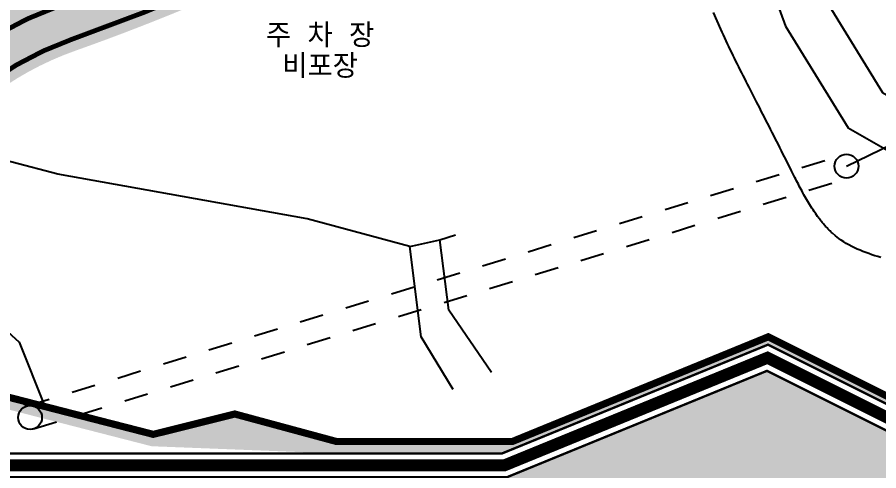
# Model space of a CAD drawing. Header units: inches. Extents: x 12 to 407, y 13 to 268.
# Drawn here: x 118.64 to 154.75, y 222.51 to 241.53 of the extents above; entities that cross this region are included whole.
import ezdxf
from ezdxf.enums import TextEntityAlignment as Align

# ---------------------------------------------------------------- set-up
doc = ezdxf.new("R2010")
doc.units = ezdxf.units.IN
doc.header["$MEASUREMENT"] = 0
for name, pattern in [('CENTER', [2, 1.25, -0.25, 0.25, -0.25]), ('HIDDEN', [2, 1, -1]), ('PHANTOM2', [12.5, 10, -0.5, 0.5, -0.5, 0.5, -0.5])]:
    doc.linetypes.add(name, pattern=pattern)
for name, color, linetype in [('1-1CON', 35, 'Continuous'), ('1-ROAD', 1, 'Continuous'), ('1-TEXT', 7, 'Continuous'), ('1-구조물상세', 7, 'Continuous'), ('1-물선', 5, 'Continuous'), ('1-배수관', 134, 'HIDDEN'), ('1-옹벽', 4, 'Continuous'), ('CL_TEXT', 7, 'Continuous'), ('LSMD_CONT_LDREG_41500', 1, 'Continuous'), ('사업부지', 7, 'Continuous'), ('성토옹벽', 6, 'Continuous'), ('솔리드', 7, 'PHANTOM2')]:
    doc.layers.add(name, color=color, linetype=linetype)
doc.styles.add('ghs', font='romans.shx', dxfattribs={"bigfont": 'ghs.shx'})

msp = doc.modelspace()

# ---------------------------------------------------------------- hatches: boundary and pattern name
at = {"layer": '사업부지', "linetype": 'Continuous'}
h = msp.add_hatch(dxfattribs=at)
h.set_pattern_fill('AR-HBONE', color=8, scale=0.1, style=0)
h.set_pattern_definition([(45, (-264158.8776523433, -408058.6986066158), (0, 0.565685424949238), [1.200000000000001, -0.4000000000000004]), (135, (-264158.5948096327, -408058.4157639034), (0, 0.565685424949238), [1.2, -0.4])])
edge = h.paths.add_edge_path()
edge.add_arc((45.47571859145523, 388.575754541044), 167.8763729078396, 305.04704411984983, 307.70786931805213, ccw=False)
edge.add_arc((89.56666475916268, 329.0584846661211), 93.85116634003488, 299.4516781452446, 303.87560990241093, ccw=False)
edge.add_arc((89.56666477406384, 329.0584846065165), 93.85116628061864, 295.50433525870886, 299.4516781549341, ccw=False)
edge.add_arc((89.56666477406384, 329.0584845860274), 93.85116626187155, 289.5043640323259, 295.50433526433164, ccw=False)
edge.add_arc((125.4089279212988, 227.8675508397416), 13.50000000372458, 109.5043640286559, 179.571167186123)
edge.add_line((111.9093060233629, 227.9685912477569), (111.9092796930111, 218.3802172737912))
edge.add_line((111.9092796930111, 218.3802172737912), (111.9092796930111, 211.0684776679398))
edge.add_arc((122.4092796930111, 211.0684776707337), 10.5, 180, 229.9246559549909)
edge.add_arc((114.6837468632496, 201.8860954875843), 1.500000001419938, 3.923942131223157e-07, 49.92465644921941, ccw=False)
edge.add_line((116.1837468632496, 201.8860954968975), (116.1837468632496, 200.8096891996236))
edge.add_arc((122.4092796930111, 211.0684776781843), 12.00000000259576, 180.000000048914, 238.7485829148267, ccw=False)
edge.add_line((110.4092796930111, 211.0684776679398), (110.4092796930111, 227.9702817705245))
edge.add_line((110.4092796930111, 227.9702817705245), (110.4110088833606, 227.6177016683639))
edge.add_arc((125.4089279212988, 227.8675508434669), 15.00000000262144, 109.5043640337733, 180.9543976849643, ccw=False)
edge.add_arc((89.56666477406384, 329.0584846605332), 92.35116633281284, 289.5043640166975, 295.5043352487222)
edge.add_arc((89.56666477406384, 329.0584845897527), 92.35116626892258, 295.5043352676297, 299.451678163788)
edge.add_arc((89.56666477406384, 329.0584845199035), 92.35116620876262, 299.4516781848099, 303.8661131559016)
edge.add_arc((45.47571859145523, 388.5757547692181), 166.3763730910781, 305.0523343342352, 305.9903592438725)
edge.add_arc((45.47645177328945, 388.5747266859532), 166.375110389872, 305.990363001407, 306.3711597208951)
edge.add_arc((147.6972473599947, 249.7795984000684), 6.00000001322138, 85.62546798903571, 126.37116155438869, ccw=False)
at = {"layer": '솔리드'}
h = msp.add_hatch(color=253, dxfattribs=at)
edge = h.paths.add_edge_path()
edge.add_line((67.43488268936039, 268.0111741536082), (58.9520405718124, 268.0111741508142))
edge.add_line((58.9520405718124, 268.0111741508142), (60.11733465278508, 261.6079829186917))
edge.add_line((60.11733465278508, 261.6079829186917), (60.312678668741, 261.0003525987984))
edge.add_line((60.312678668741, 261.0003525987984), (60.32436713958145, 259.2592947548972))
edge.add_line((60.32436713958145, 259.2592947548972), (60.05838115895153, 257.2175271223084))
edge.add_line((60.05838115895153, 257.2175271223084), (59.66423932099701, 255.5406213682861))
edge.add_line((59.66423932099701, 255.5406213682861), (59.28546136999489, 254.8464798965276))
edge.add_line((59.28546136999489, 254.8464798965276), (42.53421603525044, 252.8192334268958))
edge.add_line((42.53421603525044, 252.8192334268958), (29.07645619297386, 251.2388646146999))
edge.add_line((29.07645619297386, 251.2388646146999), (25.24202897036434, 250.1706280848728))
edge.add_line((25.24202897036434, 250.1706280848728), (18.82665594303967, 248.0394096943335))
edge.add_line((18.82665594303967, 248.0394096943335), (18.82665594303967, 239.2982516671316))
edge.add_line((18.82665594303967, 239.2982516671316), (28.0628244318998, 240.3307659682603))
edge.add_line((28.0628244318998, 240.3307659682603), (29.65231982255341, 240.4594856538595))
edge.add_line((29.65231982255341, 240.4594856538595), (35.50911850118996, 240.9337778595061))
edge.add_line((35.50911850118996, 240.9337778595061), (39.7316315063274, 240.9261602462054))
edge.add_line((39.7316315063274, 240.9261602462054), (49.90405027950169, 237.157802620043))
edge.add_line((49.90405027950169, 237.157802620043), (79.93446730459095, 237.1036263323174))
edge.add_arc((79.90740663195015, 222.1036507096858), 15.00000003118771, 78.46304093438948, 89.89663578860677, ccw=False)
edge.add_line((82.90740666175247, 236.8005891973869), (82.90740666175247, 236.2457863642619))
edge.add_arc((84.90740664685131, 236.2457863614679), 2, 180, 226.7599299931512)
edge.add_line((83.53729315483929, 234.7888069451571), (83.9922255911863, 234.4847298647062))
edge.add_line((83.9922255911863, 234.4847298647062), (99.90122577929856, 230.3167298166798))
edge.add_line((99.90122577929856, 230.3167298166798), (112.4301593192852, 227.0990451025561))
edge.add_arc((125.4074066617525, 227.867843831961), 13.00000000283957, 109.50436407979521, 183.3903568226307, ccw=False)
edge.add_arc((89.56514348471524, 329.0587775549636), 94.35116625476604, 289.5043640466723, 303.8787157517178)
edge.add_arc((45.47492818916203, 388.5750187030778), 168.3751109129444, 305.0453031663802, 307.8752507476966)
edge.add_arc((147.6957260855472, 249.7798914062575), 5.999999991632645, 18.07421790772912, 78.92910718873799, ccw=False)
edge.add_arc((183.5644665249622, 261.4857410239772), 31.73053745405447, 198.0742180429171, 211.3369522482946)
edge.add_line((156.4626658149994, 244.9836379616306), (159.452098403219, 246.8038832043082))
edge.add_arc((183.5644666441715, 261.4857407473744), 28.23053742190248, 182.308742695918, 211.336951702403, ccw=False)
edge.add_arc((161.3519746401346, 260.5902000582562), 5.999999997156491, 126.15063895106519, 182.3087428414462, ccw=False)
edge.add_arc((202.8428806253708, 203.7989426097618), 76.33308041939395, 122.73177354833709, 126.1512910509303, ccw=False)
edge.add_line((161.5690573641098, 268.0111741536082), (140.4143898525274, 268.0111741554708))
edge.add_line((140.4143898525274, 268.0111741554708), (137.0319750198162, 265.782443833609))
edge.add_arc((89.56514352941872, 329.0587775912852), 79.10116627093758, 284.97397416578605, 306.8754496324187, ccw=False)
edge.add_arc((89.79897037530304, 346.4098606445611), 95.91831179850092, 277.1446857016844, 282.1599337332252, ccw=False)
edge.add_line((101.7288460173643, 251.2363317339466), (100.7990404852665, 251.1264182199509))
edge.add_line((100.7990404852665, 251.1264182199509), (95.24272752189995, 253.0902298521967))
edge.add_line((95.24272752189995, 253.0902298521967), (93.3616517522371, 253.3227012651757))
edge.add_line((93.3616517522371, 253.3227012651757), (75.09993942463757, 253.6143690478773))
edge.add_line((75.09993942463757, 253.6143690478773), (72.20985766137005, 257.5012929542706))
edge.add_line((72.20985766137005, 257.5012929542706), (70.75678854072453, 260.1736602364824))
edge.add_line((70.75678854072453, 260.1736602364824), (68.88922678315998, 264.3650500737847))
edge.add_line((68.88922678315998, 264.3650500737847), (67.90891090417267, 267.2487368733407))
edge.add_line((67.90891090417267, 267.2487368733407), (67.43488268936039, 268.0111741470889))
at = {"layer": '솔리드', "linetype": 'Continuous'}
h = msp.add_hatch(dxfattribs=at)
h.set_pattern_fill('CROSS', color=8, scale=3, style=0)
h.set_pattern_definition([(0, (-296693.6057639145, -354742.0370339248), (0.75, 0.75), [0.375, -1.125]), (90, (-296693.4182639145, -354742.2245339248), (-0.7499999999999999, 0.75), [0.375, -1.125])])
edge = h.paths.add_edge_path()
edge.add_line((135.7213864532298, 222.2391814133287), (133.7300689831375, 221.4241814157128))
edge.add_line((133.7300689831375, 221.4241814157128), (131.2197207800693, 218.4764369361935))
edge.add_line((131.2197207800693, 218.4764369361935), (138.3254815817111, 216.6221968933958))
edge.add_arc((138.7042221552458, 218.0735946947959), 1.49999999998355, 255.3748733595067, 345.3748733595068)
edge.add_line((140.155619956646, 217.6948541212612), (141.0898467047139, 221.2749686981685))
edge.add_line((141.0898467047139, 221.2749686981685), (168.9645647151394, 214.0010933510628))
edge.add_line((168.9645647151394, 214.0010933510628), (168.0306385974166, 210.4221308402618))
edge.add_arc((169.4820363988167, 210.0433902668435), 1.499999999954156, 165.3748733638094, 255.3748733460374)
edge.add_line((169.1032958249327, 208.5919924655016), (169.4821543851633, 208.4918992481678))
edge.add_line((169.4821543851633, 208.4918992481678), (167.9671920910243, 202.6863080425089))
edge.add_line((167.9671920910243, 202.6863080425089), (154.3240527576183, 206.2464694337821))
edge.add_arc((153.9453121840836, 204.7950716323819), 1.49999999998355, 75.37487335950675, 165.3748733595068)
edge.add_line((152.4939143826834, 205.1738122059166), (152.2666700364555, 204.3029735171137))
edge.add_line((152.2666700364555, 204.3029735171137), (229.6745527786318, 184.1034762617917))
edge.add_line((229.6745527786318, 184.1034762617917), (232.3923772705368, 183.3952946763736))
edge.add_line((232.3923772705368, 183.3952946763736), (226.9971545772626, 190.7751397629752))
edge.add_line((226.9971545772626, 190.7751397629752), (227.8044279680237, 191.3653174248309))
edge.add_line((227.8044279680237, 191.3653174248309), (232.9894685700185, 184.2729695117002))
edge.add_line((232.9894685700185, 184.2729695117002), (251.176757025218, 179.5269459526305))
edge.add_line((251.176757025218, 179.5269459526305), (244.0569294228101, 152.2425616763201))
edge.add_line((244.0569294228101, 152.2425616763201), (244.2925573385203, 152.1810748520791))
edge.add_line((244.2925573385203, 152.1810748520791), (235.3795301461707, 118.0248463384476))
edge.add_line((235.3795301461707, 118.0248463384476), (241.523780884547, 116.4215114186652))
edge.add_line((241.523780884547, 116.4215114186652), (239.0240933716179, 106.8422858580732))
edge.add_line((239.0240933716179, 106.8422858580732), (232.8798426332417, 108.4456207779137))
edge.add_line((232.8798426332417, 108.4456207779137), (229.5974246870958, 95.86683973892536))
edge.add_line((229.5974246870958, 95.86683973892536), (225.3355701679595, 96.97896560504046))
edge.add_line((225.3355701679595, 96.97896560504046), (223.8088400423642, 91.1282780832978))
edge.add_line((223.8088400423642, 91.1282780832978), (224.3205176974645, 89.93321073056609))
edge.add_line((224.3205176974645, 89.93321073056609), (207.6296264035393, 82.78687199107549))
edge.add_line((207.6296264035393, 82.78687199107549), (197.9029318498563, 80.89225614828933))
edge.add_line((197.9029318498563, 80.89225614828933), (196.0110436099114, 80.24973714807015))
edge.add_line((196.0110436099114, 80.24973714807015), (180.5294668708577, 84.28963590606759))
edge.add_line((180.5294668708577, 84.28963590606759), (181.8395424527464, 89.31006720197797))
edge.add_line((181.8395424527464, 89.31006720197797), (181.4046306319999, 89.42355693732566))
edge.add_arc((177.9959655150653, 76.3609767368896), 13.49999997674929, 75.37487353076725, 135.1861170693452)
edge.add_arc((156.0045399410067, 98.20994023502749), 17.50000009944609, 223.5788865521241, 315.1862383782775, ccw=False)
edge.add_line((143.3270859801908, 86.14626896330333), (117.2695572799769, 113.5295721201244))
edge.add_arc((138.640123890282, 133.8654734467989), 29.5000000002327, 165.3748733599285, 223.5788823728236, ccw=False)
edge.add_line((110.0959671288495, 141.3140380595712), (119.7605278898611, 178.3502660749498))
edge.add_arc((111.5359403484965, 180.4964626582939), 8.499999999995753, 345.3748733597984, 56.78516630010513)
edge.add_line((116.1920689955352, 187.6077541037364), (116.1920689955352, 187.171181414348))
edge.add_line((116.1920689955352, 187.171181414348), (117.9410689786075, 181.3781814146921))
edge.add_line((117.9410689786075, 181.3781814146921), (116.3810689762233, 173.5291814152285))
edge.add_line((116.3810689762233, 173.5291814152285), (112.5470689848064, 166.197181414768))
edge.add_line((112.5470689848064, 166.197181414768), (105.7180689737199, 155.4601814141631))
edge.add_line((105.7180689737199, 155.4601814141631), (102.6590689733623, 143.5851814141631))
edge.add_line((102.6590689733623, 143.5851814141631), (103.1560689821838, 131.0721814148844))
edge.add_line((103.1560689821838, 131.0721814148844), (106.0240689828408, 123.7651814139233))
edge.add_line((106.0240689828408, 123.7651814139233), (119.4970689728855, 109.6021814140975))
edge.add_line((119.4970689728855, 109.6021814140975), (121.3050690010189, 106.3371814126283))
edge.add_line((121.3050690010189, 106.3371814126283), (125.2930689768166, 99.13518141380223))
edge.add_line((125.2930689768166, 99.13518141380223), (135.498068974621, 88.42318141397732))
edge.add_line((135.498068974621, 88.42318141397732), (143.599068985239, 81.93218141481225))
edge.add_line((143.599068985239, 81.93218141481225), (150.6230689749702, 74.86918141397359))
edge.add_line((150.6230689749702, 74.86918141397359), (152.2930689767002, 65.02718141490072))
edge.add_line((152.2930689767002, 65.02718141490072), (155.2140689954742, 63.85618141475311))
edge.add_line((155.2140689954742, 63.85618141475311), (158.4310689732431, 62.60018141382784))
edge.add_line((158.4310689732431, 62.60018141382784), (158.3550689831375, 74.5021814145282))
edge.add_line((158.3550689831375, 74.5021814145282), (160.5560689732431, 78.60918141530306))
edge.add_line((160.5560689732431, 78.60918141530306), (169.7570689782499, 80.60718141590655))
edge.add_line((169.7570689782499, 80.60718141590655), (175.5250689849256, 88.95218141285181))
edge.add_line((175.5250689849256, 88.95218141285181), (176.7910689875482, 84.80218141527325))
edge.add_line((176.7910689875482, 84.80218141527325), (174.8350689873098, 78.24618141354472))
edge.add_line((174.8350689873098, 78.24618141354472), (181.7630689755081, 74.04018141511074))
edge.add_line((181.7630689755081, 74.04018141511074), (181.1020689770578, 70.35018141382784))
edge.add_line((181.1020689770578, 70.35018141382784), (181.298068986833, 70.20118141455055))
edge.add_line((181.298068986833, 70.20118141455055), (237.5730689778923, 94.28518141341806))
edge.add_line((237.5730689778923, 94.28518141341806), (246.0360689923166, 115.9231814155489))
edge.add_line((246.0360689923166, 115.9231814155489), (245.393069000542, 128.7931814147294))
edge.add_line((245.393069000542, 128.7931814147294), (255.1140689864753, 184.4671814143792))
edge.add_line((255.1140689864753, 184.4671814143792), (247.2930689767002, 181.9591814149305))
edge.add_line((247.2930689767002, 181.9591814149305), (245.9290689842076, 183.5101814138604))
edge.add_line((245.9290689842076, 183.5101814138604), (240.2350689931538, 186.6101814146521))
edge.add_line((240.2350689931538, 186.6101814146521), (232.7250689731211, 189.3501814137696))
edge.add_line((232.7250689731211, 189.3501814137696), (225.5950689778895, 195.8901814147964))
edge.add_line((225.5950689778895, 195.8901814147964), (210.6550689943599, 200.0101814150246))
edge.add_line((210.6550689943599, 200.0101814150246), (190.2950689805205, 203.0201814137533))
edge.add_line((190.2950689805205, 203.0201814137533), (178.4650689825414, 202.180181412971))
edge.add_line((178.4650689825414, 202.180181412971), (177.4350689812911, 206.780181413588))
edge.add_line((177.4350689812911, 206.780181413588), (169.2950689957127, 218.5401814141794))
edge.add_line((169.2950689957127, 218.5401814141794), (150.1150689736007, 228.1301814150199))
edge.add_line((150.1150689736007, 228.1301814150199), (139.3863879426847, 223.7391814133287))
edge.add_line((139.3863879426847, 223.7391814133287), (132.0260689869522, 223.7391814133287))
edge.add_line((132.0260689869522, 223.7391814133287), (127.759068982303, 224.8931814143568))
edge.add_line((127.759068982303, 224.8931814143568), (124.3420689865945, 224.0401814151689))
edge.add_line((124.3420689865945, 224.0401814151689), (116.9190689936279, 225.9461814146623))
edge.add_line((116.9190689936279, 225.9461814146623), (116.1920689955352, 224.6771814143419))
edge.add_line((116.1920689955352, 224.6771814143419), (116.1920689955352, 203.0686903968588))
edge.add_line((116.1920689955352, 203.0686903968588), (116.1920689955352, 202.5171354952752))
edge.add_line((116.1920689955352, 202.5171354952752), (116.6839017012155, 202.5171354952752))
edge.add_line((116.6839017012155, 202.5171354952752), (116.6839017012155, 224.5434371447907))
edge.add_line((116.6839017012155, 224.5434371447907), (117.1616635627927, 225.3676709587005))
edge.add_line((117.1616635627927, 225.3676709587005), (124.2692918565356, 223.5426487928623))
edge.add_line((124.2692918565356, 223.5426487928623), (132.0162796642746, 223.2391814133287))
edge.add_line((132.0162796642746, 223.2391814133287), (138.9567082947235, 223.2391814133287))
edge.add_line((138.9567082947235, 223.2391814133287), (150.102668311016, 227.8009524621436))
edge.add_line((150.102668311016, 227.8009524621436), (169.092087748146, 218.3062618271349))
edge.add_line((169.092087748146, 218.3062618271349), (176.6954659879905, 207.3139288281807))
edge.add_line((176.6954659879905, 207.3139288281807), (175.8730393203789, 206.7450576860126))
edge.add_line((175.8730393203789, 206.7450576860126), (168.4155289741814, 217.5265069948643))
edge.add_line((168.4155289741814, 217.5265069948643), (150.0614031912176, 226.703551441328))
edge.add_line((150.0614031912176, 226.703551441328), (139.1534270353498, 222.2391814133287))
edge.add_line((139.1534270353498, 222.2391814133287), (135.7213864532298, 222.2391814133287))

# ---------------------------------------------------------------- linework, layer by layer
at = {"layer": '1-1CON', "color": 8, "linetype": 'Continuous', "elevation": 65.49599999999998}
msp.add_lwpolyline([(154.8351256610824, 231.4520845327777), (154.7076582523061, 231.491782649259), (154.5808858783914, 231.5324549328786), (154.4549639435484, 231.5743363935751), (154.3300479115917, 231.617662027317), (154.2062931718303, 231.6626668431115), (154.0838551731779, 231.7095858471719), (153.9628893198444, 231.7586540382606), (153.8435510011388, 231.8101064244536), (153.7259956659748, 231.8641780082387), (153.6103787781669, 231.9211037948978), (153.4968556674196, 231.9811187887815), (153.3855818720533, 232.0444579914463), (153.2767126621677, 232.1113564118994), (153.1704035909845, 232.1820490498346), (153.0668100180103, 232.2567709123966), (152.9316718043758, 232.3627454944206), (152.801981380768, 232.4768192487088), (152.7693028809501, 232.5063790872944), (152.7369703860952, 232.5364311037836), (152.7049802901222, 232.5669587495056), (152.6733289571478, 232.597945471133), (152.6420126469804, 232.6293747162697), (152.6110278131439, 232.6612299334508), (152.5803707750513, 232.6934945712117), (152.5500379117204, 232.7261520762247), (152.5200254978611, 232.7591858979565), (152.4903299422933, 232.792579481217), (152.4609476091339, 232.8263162782666), (152.4318748177959, 232.8603797339154), (152.4031079472973, 232.894753298561), (152.3746433468534, 232.9294204160822), (152.3464773209764, 232.9643645368767), (152.3186062784864, 232.9995691104111), (152.2910265536977, 233.0350175852207), (152.2637345107271, 233.0706934042526), (152.2367264838888, 233.106580018836), (152.2099988372995, 233.1426608765748), (152.1835479201748, 233.1789194260043), (152.1090643765403, 233.282543973836), (152.036762109585, 233.3873390488577), (151.9907483519985, 233.4557737538842), (151.9455718608572, 233.5246575445187), (151.9011923881246, 233.5939687991765), (151.8575699241831, 233.6636858934787), (151.8146642806007, 233.733787204909), (151.7724354030563, 233.8042511109513), (151.7308431180193, 233.8750559900207), (151.6898473115637, 233.9461802177382), (151.6494078697635, 234.0176021734503), (151.6094847084953, 234.0893002299842), (151.5700376691295, 234.161252768549), (151.5310266377403, 234.2334381647659), (151.492411530204, 234.3058347961185), (151.4541521580888, 234.3784210391593), (151.4162084521724, 234.4511752741662), (151.3785402985288, 234.5240758711723), (151.3411075683309, 234.5971012169746), (151.3038701178505, 234.6702296788123), (151.2667878480627, 234.7434396434826), (151.2298206301405, 234.8167094791559), (151.1929283650591, 234.8900175707665), (151.0916167410089, 235.0915683785704), (150.9902650477363, 235.2930814594281), (150.9257670404388, 235.4212682971981), (150.8612485291435, 235.5494399087754), (150.7967073680832, 235.6775963127864), (150.7321414263918, 235.8057375334454), (150.6675485284998, 235.9338635912416), (150.6029265137388, 236.0619745057327), (150.5382732959463, 236.1900703002018), (150.4735866697504, 236.3181509932754), (150.4088645191862, 236.4462166091678), (150.3441046984865, 236.5742671665055), (150.2793050320818, 236.7023026885715), (150.2144633742048, 236.8303231939924), (150.1495775939895, 236.9583287060511), (150.0846455605699, 237.0863192452368), (150.019665053673, 237.2142948357639), (149.9546340020372, 237.3422554925335), (149.8895502300932, 237.4702012397599), (149.8244115771724, 237.598132102589), (149.759215912409, 237.7260480949906), (149.6939610900356, 237.8539492421103), (149.6286449642851, 237.9818355662999), (149.5015941323711, 238.2303255860013), (149.3742955686523, 238.4787597831589), (149.3124804111196, 238.5993520383042), (149.2506762953474, 238.7199591424567), (149.1889178963377, 238.8405951045704), (149.1272399486973, 238.961273926149), (149.0656771274282, 239.0820096049708), (149.0042641522361, 239.20281614999), (148.9430357279255, 239.3237075608474), (148.8820264996959, 239.4446978418407), (148.821271261759, 239.5658009944734), (148.7608046593143, 239.6870310211805), (148.7006614120676, 239.8084019253281), (148.6408762397243, 239.9299277121452), (148.5814838023855, 240.05162237941), (148.5225188197567, 240.1734999323514), (148.4640160115434, 240.2955743752671), (148.4060100825502, 240.4178597087291), (148.3485357077791, 240.5403699370352), (148.2916276218368, 240.6631190616888), (148.2353205146267, 240.7861210841936), (148.1796490760519, 240.9093900125724), (148.1246480407192, 241.0329398418096), (147.9727077694608, 241.379503354269), (147.8265607120468, 241.7284859072668)], dxfattribs=at)
at = {"layer": '1-ROAD', "elevation": -23.50400000000002}
for points in [[(136.9093265594913, 225.9168784179044), (135.5629017712547, 228.1268722208467), (135.0959017487241, 231.9168722218153), (130.7959017517044, 233.0718722220761), (120.3469017656519, 234.9508722227317), (108.8429017724468, 237.9708722213534), (103.005901760049, 239.1048722218973), (102.3989017667247, 242.7548722213385)], [(82.37790175396935, 241.7018722219643), (86.82290176171796, 239.1388722228137), (98.99990174788968, 234.7478722220537), (106.1769017489626, 233.1408722222102), (110.1209017546846, 231.9948722206307), (114.107901787944, 230.7998722221953), (116.4489017637445, 229.9748722229403), (118.7229017676784, 227.8988722216588), (119.7906378122045, 225.2074438900006)], [(135.0959017487241, 231.9168722218153), (136.3569017859174, 232.1988722214726), (137.0029017539694, 232.4068722220388)], [(138.5165477307512, 226.6321976825845), (136.7299017669632, 229.2508722216141), (136.3569017859174, 232.1988722214726)]]:
    msp.add_lwpolyline(points, dxfattribs=at)
at = {"layer": '1-구조물상세', "linetype": 'Continuous', "elevation": -23.50400000000002}
msp.add_lwpolyline([(153.39190176744, 235.2838722214353), (155.290419227071, 236.2015766509128)], dxfattribs=at)
at = {"layer": '1-물선', "elevation": -109.4066817376595}
for points in [[(147.002285129018, 258.0010530891147), (147.8599109860136, 257.258538989189), (150.5505569042637, 247.7890226224688), (152.6533208252861, 242.037034193824), (154.9011388333513, 238.3790905697522), (158.2011362077667, 236.4917186329392), (163.3955062391235, 234.066420027825), (168.1623439999296, 231.8530479993922), (171.9835315557195, 229.834113659176), (177.1873632581903, 225.7881323805329), (181.0830998780204, 220.9298194514838), (187.7039827914907, 217.0376453761262), (196.7206875147297, 213.372747171509), (210.7622294636442, 209.6143355805677), (224.3970116289331, 205.9227609642101), (238.1129912944509, 203.7458420124156), (251.0857577832414, 202.8384042985988), (265.2011433454229, 201.6804589320225), (273.2150420607998, 201.7988332536322), (280.5582566173746, 202.2442257058126), (281.1491113664581, 202.2595031799999)], [(146.4975183965637, 257.6766913531599), (145.9360639067365, 256.7119016422209), (148.6468455256893, 247.1715192951513), (150.8439896168186, 241.1613593481732), (153.4646646888925, 236.8966538736847), (157.2800284536554, 234.7145277437073), (162.5512972684576, 232.2533244153735), (167.2734595002605, 230.0606964433816), (170.8942719759418, 228.147630783568), (175.774137517996, 224.3535333460447), (179.7527036579324, 219.3919249920425), (186.8159753741695, 215.239686783242), (196.0831160010769, 211.4729972722259), (210.2423289032652, 207.6830894349393), (223.9777227552606, 203.9642745208246), (237.8860254945232, 201.7568311875937), (250.9342137338592, 200.8441177642223), (265.0376240970566, 199.6871547781182), (272.3355500759556, 199.5642632831139), (280.6677428247406, 200.2025775991631), (281.1494751932098, 200.2064548468468)]]:
    msp.add_lwpolyline(points, dxfattribs=at)
at = {"layer": '1-배수관'}
for p, q in [((119.029752841778, 225.2257291021076, -109.4066817376595), (153.2447528602554, 235.7617291005579, -109.4066817376595)), ((119.3240506710483, 224.2700153429312, -109.4066817376595), (153.5390506746246, 234.8060153413815, -109.4066817376595))]:
    msp.add_line(p, q, dxfattribs=at)
at = {"layer": '1-배수관', "linetype": 'Continuous'}
for centre in [(153.39190176744, 235.2838722214353, -109.4066817376595), (119.1769017489626, 224.7478722220537, -109.4066817376595)]:
    msp.add_circle(centre, 0.4999999999985583, dxfattribs=at)
at = {"layer": '1-옹벽', "linetype": 'Continuous', "const_width": 0.15, "elevation": -23.50400000000002}
msp.add_lwpolyline([(118.9209207059814, 225.3883429242549, 1), (119.0709206970407, 225.3883429242549, 1)], format="xyb", close=True, dxfattribs=at)
at = {"layer": 'CL_TEXT'}
for p, q in [((138.9567082947235, 223.2391814133287, -23.50400000000002), (116.6839017012155, 223.2391814133287, -23.50400000000002)), ((139.0550676650366, 222.7391814133287, -23.50400000000002), (116.6839017012155, 222.7391814133287, -23.50400000000002))]:
    msp.add_line(p, q, dxfattribs=at)
at = {"layer": 'LSMD_CONT_LDREG_41500', "color": 1, "linetype": 'Continuous', "const_width": 0.3, "elevation": -23.50400000000002, "flags": 128}
msp.add_lwpolyline([(210.6550689950584, 200.0101814149082), (190.2950689807533, 203.0201814137533), (178.4650689825414, 202.180181412971), (177.4350689813493, 206.7801814135298), (169.2950689956544, 218.5401814142376), (150.1150689736007, 228.1301814150199), (139.3863879426847, 223.7391814133287), (132.0260689869522, 223.7391814133287), (127.759068982303, 224.8931814143568), (124.3420689865945, 224.0401814151689), (116.9190689936279, 225.9461814146623), (116.1920689955352, 224.6771814143419), (116.1920689955352, 203.0686903968588), (116.1920689955352, 194.0401814142376), (116.1920689955352, 187.1711814142898), (117.9410689786075, 181.3781814146921), (116.3810689762233, 173.5291814152285), (112.5470689848064, 166.1971814148262), (105.7180689737199, 155.4601814141631), (102.6590689733623, 143.5851814141631), (103.1560689821838, 131.0721814148262)], dxfattribs=at)
at = {"layer": '사업부지', "color": 8, "linetype": 'Continuous', "elevation": -109.4066817376595, "flags": 128}
msp.add_lwpolyline([(148.1549023427999, 255.7621189412446, 0.2, 0.2, -0.0116105618111562), (141.878528971318, 251.1385880672158, 0.2, 0.2, -0.0193054416059061), (135.7122835853136, 247.3356403308705, 0.2, 0.2, -0.0172252358835446), (129.9770426341331, 244.3528603930743, 0.2, 0.2, -0.0261857959588337), (120.9015660622156, 240.592867701386, 0.2, 0.2, 0.3156192795315476), (111.9093060233629, 227.9685912477569, 0.2, 0.2, 0), (111.9092796930111, 218.3802172737912, 0.2, 0.2, 0), (111.9092796930111, 211.0684776679398, 0.2, 0.2, 0.2213497797253906), (115.6494384595192, 203.033893268627, 0.2, 0.2, -0.2213497797149131), (116.1837468632496, 201.8860954968975, 0.2, 0.2, 0), (116.1837468632496, 200.8096891996236, 0.2, 0.2, -0.2621053124808501), (110.4092796930111, 211.0684776679398, 0.2, 0.2, 0), (110.4092796930111, 227.9702817705245, 0.2, 0.2, 0), (110.4110088833606, 227.6177016683639, 0.2, 0.2, -0.3222687361992715), (120.4007480629718, 242.0067917947442, 0.2, 0.2, 0.026185795958866), (129.3311735727823, 245.7066894537554, 0.2, 0.2, 0.0172252358835427), (134.9747495689428, 248.64179635707, 0.2, 0.2, 0.0192639886473972), (141.0297318437135, 252.3754314520181, 0.2, 0.2, 0.0040929286394107), (143.2466472127473, 253.9579883469985, 0, 0, 0), (143.2466472127473, 253.9579883469985, 0.2, 0.2, 0.0016615406630207), (144.1391652413643, 254.6107526794792, 0.2, 0.2, -0.1796837819470698)], format="xyseb", close=True, dxfattribs=at)
at = {"layer": '사업부지', "color": 8, "linetype": 'Continuous', "ltscale": 10, "const_width": 0.2, "elevation": -109.4066817376595, "flags": 128}
for points in [[(148.1549023427999, 255.7621189412446, -0.0116105618111562), (141.878528971318, 251.1385880672158, -0.0193054416059061), (135.7122835853136, 247.3356403308705, -0.0172252358835446), (129.9770426341331, 244.3528603930743, -0.0261857959588337), (120.9015660622156, 240.592867701386, 0.3156192795315476), (111.9093060233629, 227.9685912477569), (111.9092796930111, 218.3802172737912), (111.9092796930111, 211.0684776679398, 0.2213497797253906), (115.6494384595192, 203.033893268627, -0.2213497797149131), (116.1837468632496, 201.8860954968975), (116.1837468632496, 200.8096891996236)], [(143.2466472127473, 253.9579883469985, -0.0040929286394107), (141.0297318437135, 252.3754314520181, -0.0192639886473972), (134.9747495689428, 248.64179635707, -0.0172252358835427), (129.3311735727823, 245.7066894537554, -0.026185795958866), (120.4007480629718, 242.0067917947442, 0.3222687361992715), (110.4110088833606, 227.6177016683639), (110.4092796930111, 227.9702817705245), (110.4092796930111, 211.0684776679398, 0.26210531248085), (116.1837468632496, 200.8096891996236, 0.26210531248085)]]:
    msp.add_lwpolyline(points, format="xyb", dxfattribs=at)
at = {"layer": '성토옹벽', "color": 7, "linetype": 'Continuous', "ltscale": 10, "const_width": 0.1, "elevation": -23.50400000000002, "flags": 128}
for points in [[(176.6954659879905, 207.3139288281807), (169.092087748146, 218.3062618271349), (150.102668311016, 227.8009524621436), (138.9567082947235, 223.2391814133287), (132.0162796642746, 223.2391814133287), (124.2692918565356, 223.2391814133287), (116.6839017012155, 223.2391814133287), (116.6839017012155, 223.2391814133287), (116.6839017012155, 202.5171354952752)], [(175.8730393203789, 206.7450576860126), (168.4155289741814, 217.5265069948643), (150.0614031912176, 226.703551441328), (139.1534270353498, 222.2391814133287), (131.9967010189196, 222.2391814133287), (124.1237375964176, 222.2391814133287), (117.6839017012155, 222.2391814133287), (117.6839017012155, 202.5171354952752)]]:
    msp.add_lwpolyline(points, dxfattribs=at)
at = {"layer": '성토옹벽', "color": 7, "linetype": 'CENTER', "ltscale": 2, "const_width": 0.5, "elevation": -23.50400000000002, "flags": 128}
msp.add_lwpolyline([(176.2842526541556, 207.0294932571258), (168.7538083611637, 217.9163844109996), (150.0820357511168, 227.2522519517358), (139.0550676650366, 222.7391814133287), (132.0064903415971, 222.7391814133287), (124.1965147264766, 222.7391814133287), (117.1839017012155, 222.7391814133287), (117.1839017012155, 222.7391814133287), (117.1839017012155, 202.5171354952752)], dxfattribs=at)

# ---------------------------------------------------------------- texts
at = {"layer": '1-TEXT', "linetype": 'Continuous', "style": 'ghs'}
for s, p in [('주 차 장', (131.3332046331836, 240.2698482701805, -109.4066817376595)), ('비포장', (131.3332046331836, 238.9789448062209, -109.4066817376595))]:
    msp.add_text(s, height=0.9999999999999998, dxfattribs=at).set_placement(p, align=Align.CENTER)

doc.saveas('drawing.dxf')
